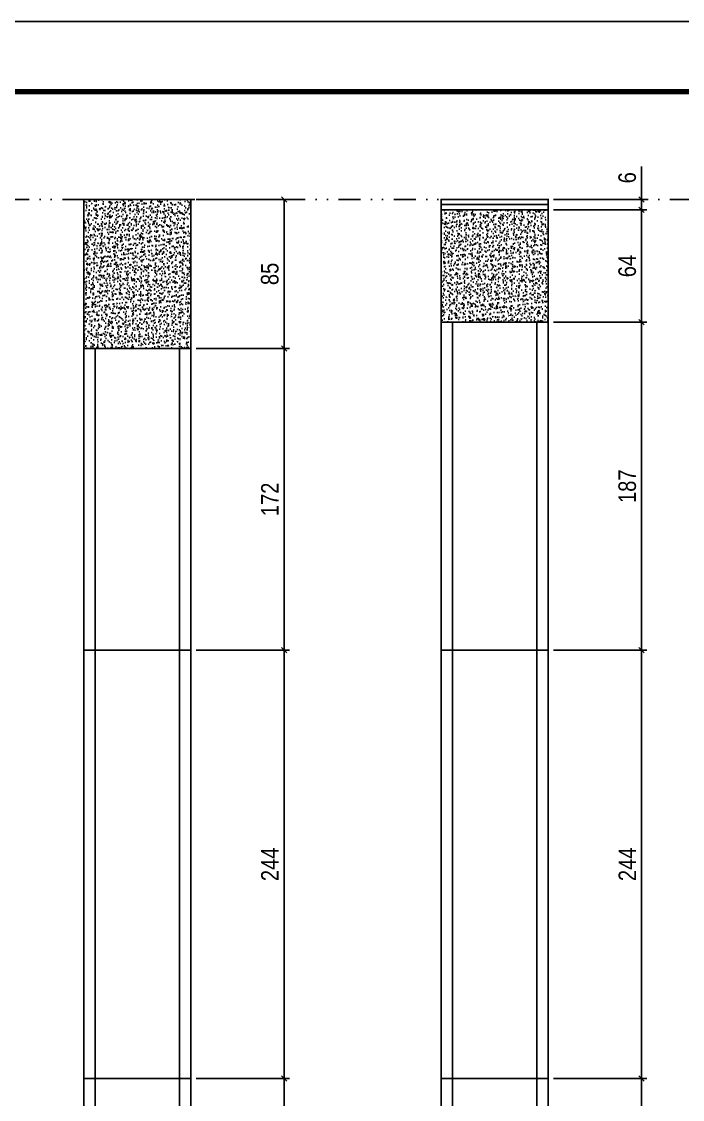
# Model space of a CAD drawing. Extents: x 13379 to 23315, y 867 to 16997.
# Drawn here: x 14739 to 15116, y 7046 to 7660 of the extents above; entities that cross this region are included whole.
import ezdxf

# ---------------------------------------------------------------- set-up
doc = ezdxf.new("R2010")
doc.units = 0
for name, pattern in [('DASHED', [0.75, 0.5, -0.25]), ('DIVIDE2', [0.625, 0.25, -0.125, 0, -0.125, 0, -0.125]), ('HIDDEN', [0.375, 0.25, -0.125])]:
    doc.linetypes.add(name, pattern=pattern)
for name, color, linetype in [('COTA', 241, 'Continuous'), ('Nível', 160, 'Continuous'), ('Painéis', 200, 'Continuous'), ('SARR_EDITAR', 141, 'Continuous'), ('Sarrafo de Pressão', 42, 'HIDDEN')]:
    doc.layers.add(name, color=color, linetype=linetype)
doc.layers.add('Folhas', color=255, linetype='Continuous', lineweight=9)
doc.layers.add('SARRAFO DE PRESSAO', color=251, linetype='DASHED', lineweight=9)
doc.layers.add('Laje_Perimetro', color=7, linetype='Continuous', plot=False)
doc.styles.add('COTA TECNICA', font='techl___.ttf', dxfattribs={"height": 10})
doc.styles.add('COTA TECNICA-50', font='techl___.ttf', dxfattribs={"height": 10})
doc.dimstyles.new('COTA PAINEL-50', dxfattribs={"dimtxt": 10, "dimasz": 3, "dimexe": 3, "dimexo": 3, "dimgap": 3, "dimtad": 1, "dimdec": 1, "dimzin": 12, "dimdsep": 46, "dimtxsty": 'COTA TECNICA-50', "dimblk1": 'OBLIQUE', "dimblk2": 'OBLIQUE', "dimsah": 1, "dimcen": 0.9, "dimclrd": 4, "dimclre": 4, "dimclrt": 240, "dimadec": 1, "dimazin": 3, "dimtfac": 1, "dimtdec": 1, "dimtmove": 0, "dimatfit": 3, "dimfxl": 1, "dimtolj": 1, "dimtzin": 12, "dimarcsym": 0})
doc.dimstyles.new('PAINEL', dxfattribs={"dimtxt": 10, "dimasz": 3, "dimexe": 3, "dimexo": 3, "dimgap": 3, "dimtad": 1, "dimdec": 1, "dimzin": 12, "dimdsep": 46, "dimtxsty": 'COTA TECNICA', "dimblk1": 'OBLIQUE', "dimblk2": 'OBLIQUE', "dimsah": 1, "dimcen": 0.9, "dimclrd": 4, "dimclre": 4, "dimclrt": 240, "dimadec": 1, "dimazin": 3, "dimtfac": 1, "dimtdec": 1, "dimtmove": 0, "dimatfit": 3, "dimfxl": 1, "dimtolj": 1, "dimtzin": 12, "dimarcsym": 0})

# ---------------------------------------------------------------- blocks, each defined once
blk = doc.blocks.new('9999999999')
at = {"layer": 'Folhas'}
blk.add_lwpolyline([(98138.98, 34190.21), (99623.98, 34190.21), (99623.98, 35240.21), (98138.98, 35240.21)], close=True, dxfattribs=at)
at = {"layer": 'Folhas', "color": 30, "const_width": 3}
blk.add_lwpolyline([(98213.98, 34230.21), (99583.98, 34230.21), (99583.98, 35200.21), (98213.98, 35200.21)], close=True, dxfattribs=at)
blk = doc.blocks.new('_Oblique')
at = {"color": 0, "linetype": 'ByBlock', "lineweight": -2}
blk.add_line((-0.5, -0.5), (0.5, 0.5), dxfattribs=at)
blk = doc.blocks.new('*D1101')
at = {"layer": 'COTA', "color": 4, "lineweight": -2, "transparency": 16777216}
for p, q in [((14838.81, 7057.57), (14891.98, 7057.57)), ((14888.98, 6933.57), (14888.98, 7057.57)), ((14838.81, 6933.57), (14891.98, 6933.57))]:
    blk.add_line(p, q, dxfattribs=at)
at = {"layer": 'Defpoints', "color": 0, "transparency": 16777216}
for p in [(14835.81, 7057.57), (14888.98, 7057.57), (14835.81, 6933.57)]:
    blk.add_point(p, dxfattribs=at)
at = {"layer": 'COTA', "color": 4, "lineweight": -2, "transparency": 16777216, "xscale": 3, "yscale": 3, "zscale": 3}
for p, rotation in [((14888.98, 7057.57), 90), ((14888.98, 6933.57), 270)]:
    blk.add_blockref('_Oblique', p, dxfattribs=dict(at, rotation=rotation))
at = {"layer": 'COTA', "color": 240, "transparency": 16777216, "insert": (14880.9, 6995.57), "char_height": 10, "attachment_point": 5, "rotation": 90, "style": 'COTA TECNICA-50'}
blk.add_mtext('\\A1;124', dxfattribs=at)
blk = doc.blocks.new('*D1108')
at = {"layer": 'COTA', "color": 4, "lineweight": -2, "transparency": 16777216}
for p, q in [((14838.81, 7301.57), (14891.98, 7301.57)), ((14888.98, 7057.57), (14888.98, 7301.57)), ((14838.81, 7057.57), (14891.98, 7057.57))]:
    blk.add_line(p, q, dxfattribs=at)
at = {"layer": 'Defpoints', "color": 0, "transparency": 16777216}
for p in [(14835.81, 7301.57), (14888.98, 7301.57), (14835.81, 7057.57)]:
    blk.add_point(p, dxfattribs=at)
at = {"layer": 'COTA', "color": 4, "lineweight": -2, "transparency": 16777216, "xscale": 3, "yscale": 3, "zscale": 3}
for p, rotation in [((14888.98, 7301.57), 90), ((14888.98, 7057.57), 270)]:
    blk.add_blockref('_Oblique', p, dxfattribs=dict(at, rotation=rotation))
at = {"layer": 'COTA', "color": 240, "transparency": 16777216, "insert": (14880.9, 7179.57), "char_height": 10, "attachment_point": 5, "rotation": 90, "style": 'COTA TECNICA'}
blk.add_mtext('\\A1;244', dxfattribs=at)
blk = doc.blocks.new('*D1109')
at = {"layer": 'COTA', "color": 4, "lineweight": -2, "transparency": 16777216}
for p, q in [((14838.81, 7473.57), (14891.98, 7473.57)), ((14888.98, 7473.57), (14888.98, 7301.57)), ((14838.81, 7301.57), (14891.98, 7301.57))]:
    blk.add_line(p, q, dxfattribs=at)
at = {"layer": 'Defpoints', "color": 0, "transparency": 16777216}
for p in [(14835.81, 7473.57), (14835.81, 7301.57), (14888.98, 7301.57)]:
    blk.add_point(p, dxfattribs=at)
at = {"layer": 'COTA', "color": 4, "lineweight": -2, "transparency": 16777216, "xscale": 3, "yscale": 3, "zscale": 3}
for p, rotation in [((14888.98, 7473.57), 90), ((14888.98, 7301.57), 270)]:
    blk.add_blockref('_Oblique', p, dxfattribs=dict(at, rotation=rotation))
at = {"layer": 'COTA', "color": 240, "transparency": 16777216, "insert": (14880.9, 7387.57), "char_height": 10, "attachment_point": 5, "rotation": 90, "style": 'COTA TECNICA'}
blk.add_mtext('\\A1;172', dxfattribs=at)
blk = doc.blocks.new('*D1110')
at = {"layer": 'COTA', "color": 4, "lineweight": -2, "transparency": 16777216}
for p, q in [((14838.81, 7558.57), (14891.98, 7558.57)), ((14888.98, 7473.57), (14888.98, 7558.57)), ((14838.81, 7473.57), (14891.98, 7473.57))]:
    blk.add_line(p, q, dxfattribs=at)
at = {"layer": 'Defpoints', "color": 0, "transparency": 16777216}
for p in [(14835.81, 7558.57), (14888.98, 7558.57), (14835.81, 7473.57)]:
    blk.add_point(p, dxfattribs=at)
at = {"layer": 'COTA', "color": 4, "lineweight": -2, "transparency": 16777216, "xscale": 3, "yscale": 3, "zscale": 3}
for p, rotation in [((14888.98, 7558.57), 90), ((14888.98, 7473.57), 270)]:
    blk.add_blockref('_Oblique', p, dxfattribs=dict(at, rotation=rotation))
at = {"layer": 'COTA', "color": 240, "transparency": 16777216, "insert": (14880.85, 7516.07), "char_height": 10, "attachment_point": 5, "rotation": 90, "style": 'COTA TECNICA'}
blk.add_mtext('\\A1;85', dxfattribs=at)
blk = doc.blocks.new('*D1112')
at = {"layer": 'COTA', "color": 4, "lineweight": -2, "transparency": 16777216}
for p, q in [((15042.37, 7057.57), (15095.54, 7057.57)), ((15092.54, 6933.57), (15092.54, 7057.57)), ((15042.37, 6933.57), (15095.54, 6933.57))]:
    blk.add_line(p, q, dxfattribs=at)
at = {"layer": 'Defpoints', "color": 0, "transparency": 16777216}
for p in [(15039.37, 7057.57), (15092.54, 7057.57), (15039.37, 6933.57)]:
    blk.add_point(p, dxfattribs=at)
at = {"layer": 'COTA', "color": 4, "lineweight": -2, "transparency": 16777216, "xscale": 3, "yscale": 3, "zscale": 3}
for p, rotation in [((15092.54, 7057.57), 90), ((15092.54, 6933.57), 270)]:
    blk.add_blockref('_Oblique', p, dxfattribs=dict(at, rotation=rotation))
at = {"layer": 'COTA', "color": 240, "transparency": 16777216, "insert": (15084.46, 6995.57), "char_height": 10, "attachment_point": 5, "rotation": 90, "style": 'COTA TECNICA-50'}
blk.add_mtext('\\A1;124', dxfattribs=at)
blk = doc.blocks.new('*D1116')
at = {"layer": 'COTA', "color": 4, "lineweight": -2, "transparency": 16777216}
for p, q in [((15042.37, 7301.57), (15095.54, 7301.57)), ((15092.54, 7057.57), (15092.54, 7301.57)), ((15042.37, 7057.57), (15095.54, 7057.57))]:
    blk.add_line(p, q, dxfattribs=at)
at = {"layer": 'Defpoints', "color": 0, "transparency": 16777216}
for p in [(15039.37, 7301.57), (15092.54, 7301.57), (15039.37, 7057.57)]:
    blk.add_point(p, dxfattribs=at)
at = {"layer": 'COTA', "color": 4, "lineweight": -2, "transparency": 16777216, "xscale": 3, "yscale": 3, "zscale": 3}
for p, rotation in [((15092.54, 7301.57), 90), ((15092.54, 7057.57), 270)]:
    blk.add_blockref('_Oblique', p, dxfattribs=dict(at, rotation=rotation))
at = {"layer": 'COTA', "color": 240, "transparency": 16777216, "insert": (15084.46, 7179.57), "char_height": 10, "attachment_point": 5, "rotation": 90, "style": 'COTA TECNICA'}
blk.add_mtext('\\A1;244', dxfattribs=at)
blk = doc.blocks.new('*D1117')
at = {"layer": 'COTA', "color": 4, "lineweight": -2, "transparency": 16777216}
for p, q in [((15042.37, 7488.57), (15095.54, 7488.57)), ((15092.54, 7488.57), (15092.54, 7301.57)), ((15042.37, 7301.57), (15095.54, 7301.57))]:
    blk.add_line(p, q, dxfattribs=at)
at = {"layer": 'Defpoints', "color": 0, "transparency": 16777216}
for p in [(15039.37, 7488.57), (15039.37, 7301.57), (15092.54, 7301.57)]:
    blk.add_point(p, dxfattribs=at)
at = {"layer": 'COTA', "color": 4, "lineweight": -2, "transparency": 16777216, "xscale": 3, "yscale": 3, "zscale": 3}
for p, rotation in [((15092.54, 7488.57), 90), ((15092.54, 7301.57), 270)]:
    blk.add_blockref('_Oblique', p, dxfattribs=dict(at, rotation=rotation))
at = {"layer": 'COTA', "color": 240, "transparency": 16777216, "insert": (15084.44, 7395.07), "char_height": 10, "attachment_point": 5, "rotation": 90, "style": 'COTA TECNICA'}
blk.add_mtext('\\A1;187', dxfattribs=at)
blk = doc.blocks.new('*D1118')
at = {"layer": 'COTA', "color": 4, "lineweight": -2, "transparency": 16777216}
for p, q in [((15042.37, 7552.57), (15095.54, 7552.57)), ((15092.54, 7488.57), (15092.54, 7552.57)), ((15042.37, 7488.57), (15095.54, 7488.57))]:
    blk.add_line(p, q, dxfattribs=at)
at = {"layer": 'Defpoints', "color": 0, "transparency": 16777216}
for p in [(15039.37, 7552.57), (15092.54, 7552.57), (15039.37, 7488.57)]:
    blk.add_point(p, dxfattribs=at)
at = {"layer": 'COTA', "color": 4, "lineweight": -2, "transparency": 16777216, "xscale": 3, "yscale": 3, "zscale": 3}
for p, rotation in [((15092.54, 7552.57), 90), ((15092.54, 7488.57), 270)]:
    blk.add_blockref('_Oblique', p, dxfattribs=dict(at, rotation=rotation))
at = {"layer": 'COTA', "color": 240, "transparency": 16777216, "insert": (15084.43, 7520.57), "char_height": 10, "attachment_point": 5, "rotation": 90, "style": 'COTA TECNICA'}
blk.add_mtext('\\A1;64', dxfattribs=at)
blk = doc.blocks.new('*D1119')
at = {"layer": 'COTA', "color": 4, "lineweight": -2, "transparency": 16777216}
for p, q in [((15092.54, 7558.57), (15092.54, 7577.24)), ((15042.37, 7558.57), (15095.54, 7558.57)), ((15092.54, 7552.57), (15092.54, 7558.57)), ((15042.37, 7552.57), (15095.54, 7552.57)), ((15092.54, 7552.57), (15092.54, 7549.57))]:
    blk.add_line(p, q, dxfattribs=at)
at = {"layer": 'Defpoints', "color": 0, "transparency": 16777216}
for p in [(15039.37, 7558.57), (15092.54, 7558.57), (15039.37, 7552.57)]:
    blk.add_point(p, dxfattribs=at)
at = {"layer": 'COTA', "color": 4, "lineweight": -2, "transparency": 16777216, "xscale": 3, "yscale": 3, "zscale": 3}
for p, rotation in [((15092.54, 7558.57), 270), ((15092.54, 7552.57), 90)]:
    blk.add_blockref('_Oblique', p, dxfattribs=dict(at, rotation=rotation))
at = {"layer": 'COTA', "color": 240, "transparency": 16777216, "insert": (15084.43, 7570.9), "char_height": 10, "attachment_point": 5, "rotation": 90, "style": 'COTA TECNICA'}
blk.add_mtext('\\A1;6', dxfattribs=at)

msp = doc.modelspace()

# ---------------------------------------------------------------- hatches: boundary and pattern name
at = {"layer": 'COTA'}
h = msp.add_hatch(dxfattribs=at)
h.set_pattern_fill('AR-CONC', color=256, scale=0.03)
h.paths.add_polyline_path([(14835.81, 7558.57), (14774.81, 7558.57), (14774.81, 7473.57), (14835.81, 7473.57)])
h = msp.add_hatch(dxfattribs=at)
h.set_pattern_fill('AR-CONC', color=256, scale=0.03)
h.set_pattern_definition([(50, (-1519.505, -1094.575), (5.4655401, -0.4781726), [0.5715, -6.2865]), (355, (-1519.505, -1094.575), (-1.0573026, 5.7317054), [0.4572, -5.0292175]), (100.451445, (-1519.0493, -1094.615), (4.4082374, 5.2535326), [0.4857003, -5.3427073]), (46.1842, (-1519.505, -1093.051), (8.1323712, -1.2612698), [0.85725, -9.42975]), (96.63556, (-1518.827, -1093.156), (7.122124, 7.4227837), [0.7285507, -8.0140682]), (351.18415, (-1519.505, -1093.051), (7.122124, 7.4227837), [0.685799, -7.543792]), (21, (-1518.743, -1093.432), (4.5484317, -3.0679559), [0.5715, -6.2865]), (326, (-1518.743, -1093.432), (1.8540609, 5.525639), [0.4572, -5.0292]), (71.451445, (-1518.364, -1093.688), (6.4024926, 2.457683), [0.4857003, -5.3426981]), (37.5, (-1519.5048, -1094.5751), (0.0926581, 2.53665117), [0, -4.96824, 0, -5.1054, 0, -5.04825]), (7.5, (-1519.5048, -1094.575), (2.00458988, 3.00541724), [0, -2.91084, 0, -4.85394, 0, -1.92405]), (327.5, (-1521.204, -1094.5751), (4.06771786, -0.17186232), [0, -1.905, 0, -5.9436, 0, -7.8867]), (317.5, (-1521.966, -1094.575), (4.44387544, 0.7627947), [0, -2.4765, 0, -3.94716, 0, -5.6007])])
h.paths.add_polyline_path([(14978.37, 7488.57), (15039.37, 7488.57), (15039.37, 7552.57), (14978.37, 7552.57)])

# ---------------------------------------------------------------- linework, layer by layer
for p, q in [((14835.81, 7558.57), (14774.81, 7558.57)), ((14774.81, 7558.57), (14774.81, 7473.57)), ((14835.81, 7473.57), (14835.81, 7558.57))]:
    msp.add_line(p, q, dxfattribs=at)
msp.add_lwpolyline([(14978.37, 7488.57), (15039.37, 7488.57), (15039.37, 7552.57), (14978.37, 7552.57)], close=True, dxfattribs=at)
at = {"layer": 'Laje_Perimetro'}
msp.add_lwpolyline([(15871, 7659.92), (14386, 7659.92), (14386, 6609.92), (15871, 6609.92)], close=True, dxfattribs=at)
at = {"layer": 'Nível', "color": 4, "linetype": 'DIVIDE2', "ltscale": 50}
msp.add_line((13378.94, 7558.57), (15485.45, 7558.57), dxfattribs=at)
at = {"layer": 'Painéis'}
for p, q in [((14835.81, 7473.57), (14774.81, 7473.57)), ((14774.81, 7473.57), (14774.81, 7301.57)), ((14835.81, 7301.57), (14835.81, 7473.57)), ((14774.81, 7057.57), (14774.81, 7301.57)), ((14774.81, 7301.57), (14835.81, 7301.57)), ((14835.81, 7301.57), (14835.81, 7057.57)), ((14978.37, 7057.57), (14978.37, 7301.57)), ((15039.37, 7301.57), (15039.37, 7057.57))]:
    msp.add_line(p, q, dxfattribs=at)
for points in [[(14978.37, 7552.57), (15039.37, 7552.57), (15039.37, 7558.57), (14978.37, 7558.57)], [(14978.37, 7301.57), (15039.37, 7301.57), (15039.37, 7488.57), (14978.37, 7488.57)], [(14774.81, 6935.57), (14835.81, 6935.57), (14835.81, 7057.57), (14774.81, 7057.57)], [(14978.37, 6935.57), (15039.37, 6935.57), (15039.37, 7057.57), (14978.37, 7057.57)]]:
    msp.add_lwpolyline(points, close=True, dxfattribs=at)
at = {"layer": 'SARR_EDITAR'}
msp.add_line((15039.37, 7555.57), (14978.37, 7555.57), dxfattribs=at)
at = {"layer": 'Sarrafo de Pressão'}
for p, q in [((14984.87, 7488.57), (14984.87, 7301.57)), ((15032.87, 7488.57), (15032.87, 7301.57)), ((14781.31, 7473.57), (14781.31, 7301.57)), ((14829.31, 7473.57), (14829.31, 7301.57)), ((14781.31, 7057.57), (14781.31, 7301.57)), ((14829.31, 7057.57), (14829.31, 7301.57)), ((14984.87, 7057.57), (14984.87, 7301.57)), ((15032.87, 7057.57), (15032.87, 7301.57)), ((14781.31, 6935.57), (14781.31, 7057.57)), ((14829.31, 6935.57), (14829.31, 7057.57)), ((14984.87, 6935.57), (14984.87, 7057.57)), ((15032.87, 6935.57), (15032.87, 7057.57))]:
    msp.add_line(p, q, dxfattribs=at)

# ---------------------------------------------------------------- block references
at = {"layer": 'SARRAFO DE PRESSAO', "color": 6, "linetype": 'ByBlock'}
msp.add_blockref('9999999999', (-83752.98, -27580.29), dxfattribs=at)

# ---------------------------------------------------------------- dimensions: what is measured, and where the dimension line sits
at = {"layer": 'COTA'}
for base, p1, p2, dimstyle, picture, middle in [((15092.54, 7558.57), (15039.37, 7552.57), (15039.37, 7558.57), 'PAINEL', '*D1119', (15084.43, 7570.9)), ((14888.98, 7558.57), (14835.81, 7473.57), (14835.81, 7558.57), 'PAINEL', '*D1110', (14880.85, 7516.07)), ((15092.54, 7552.57), (15039.37, 7488.57), (15039.37, 7552.57), 'PAINEL', '*D1118', (15084.43, 7520.57)), ((15092.54, 7301.57), (15039.37, 7488.57), (15039.37, 7301.57), 'PAINEL', '*D1117', (15084.44, 7395.07)), ((14888.98, 7301.57), (14835.81, 7473.57), (14835.81, 7301.57), 'PAINEL', '*D1109', (14880.9, 7387.57)), ((14888.98, 7301.57), (14835.81, 7057.57), (14835.81, 7301.57), 'PAINEL', '*D1108', (14880.9, 7179.57)), ((15092.54, 7301.57), (15039.37, 7057.57), (15039.37, 7301.57), 'PAINEL', '*D1116', (15084.46, 7179.57)), ((14888.98, 7057.57), (14835.81, 6933.57), (14835.81, 7057.57), 'COTA PAINEL-50', '*D1101', (14880.9, 6995.57)), ((15092.54, 7057.57), (15039.37, 6933.57), (15039.37, 7057.57), 'COTA PAINEL-50', '*D1112', (15084.46, 6995.57))]:
    dim = msp.add_linear_dim(base=base, p1=p1, p2=p2, angle=90, dimstyle=dimstyle, dxfattribs=at)
    dim.commit()
    dim.dimension.update_dxf_attribs({"geometry": picture, "text_midpoint": middle})

doc.saveas('drawing.dxf')
